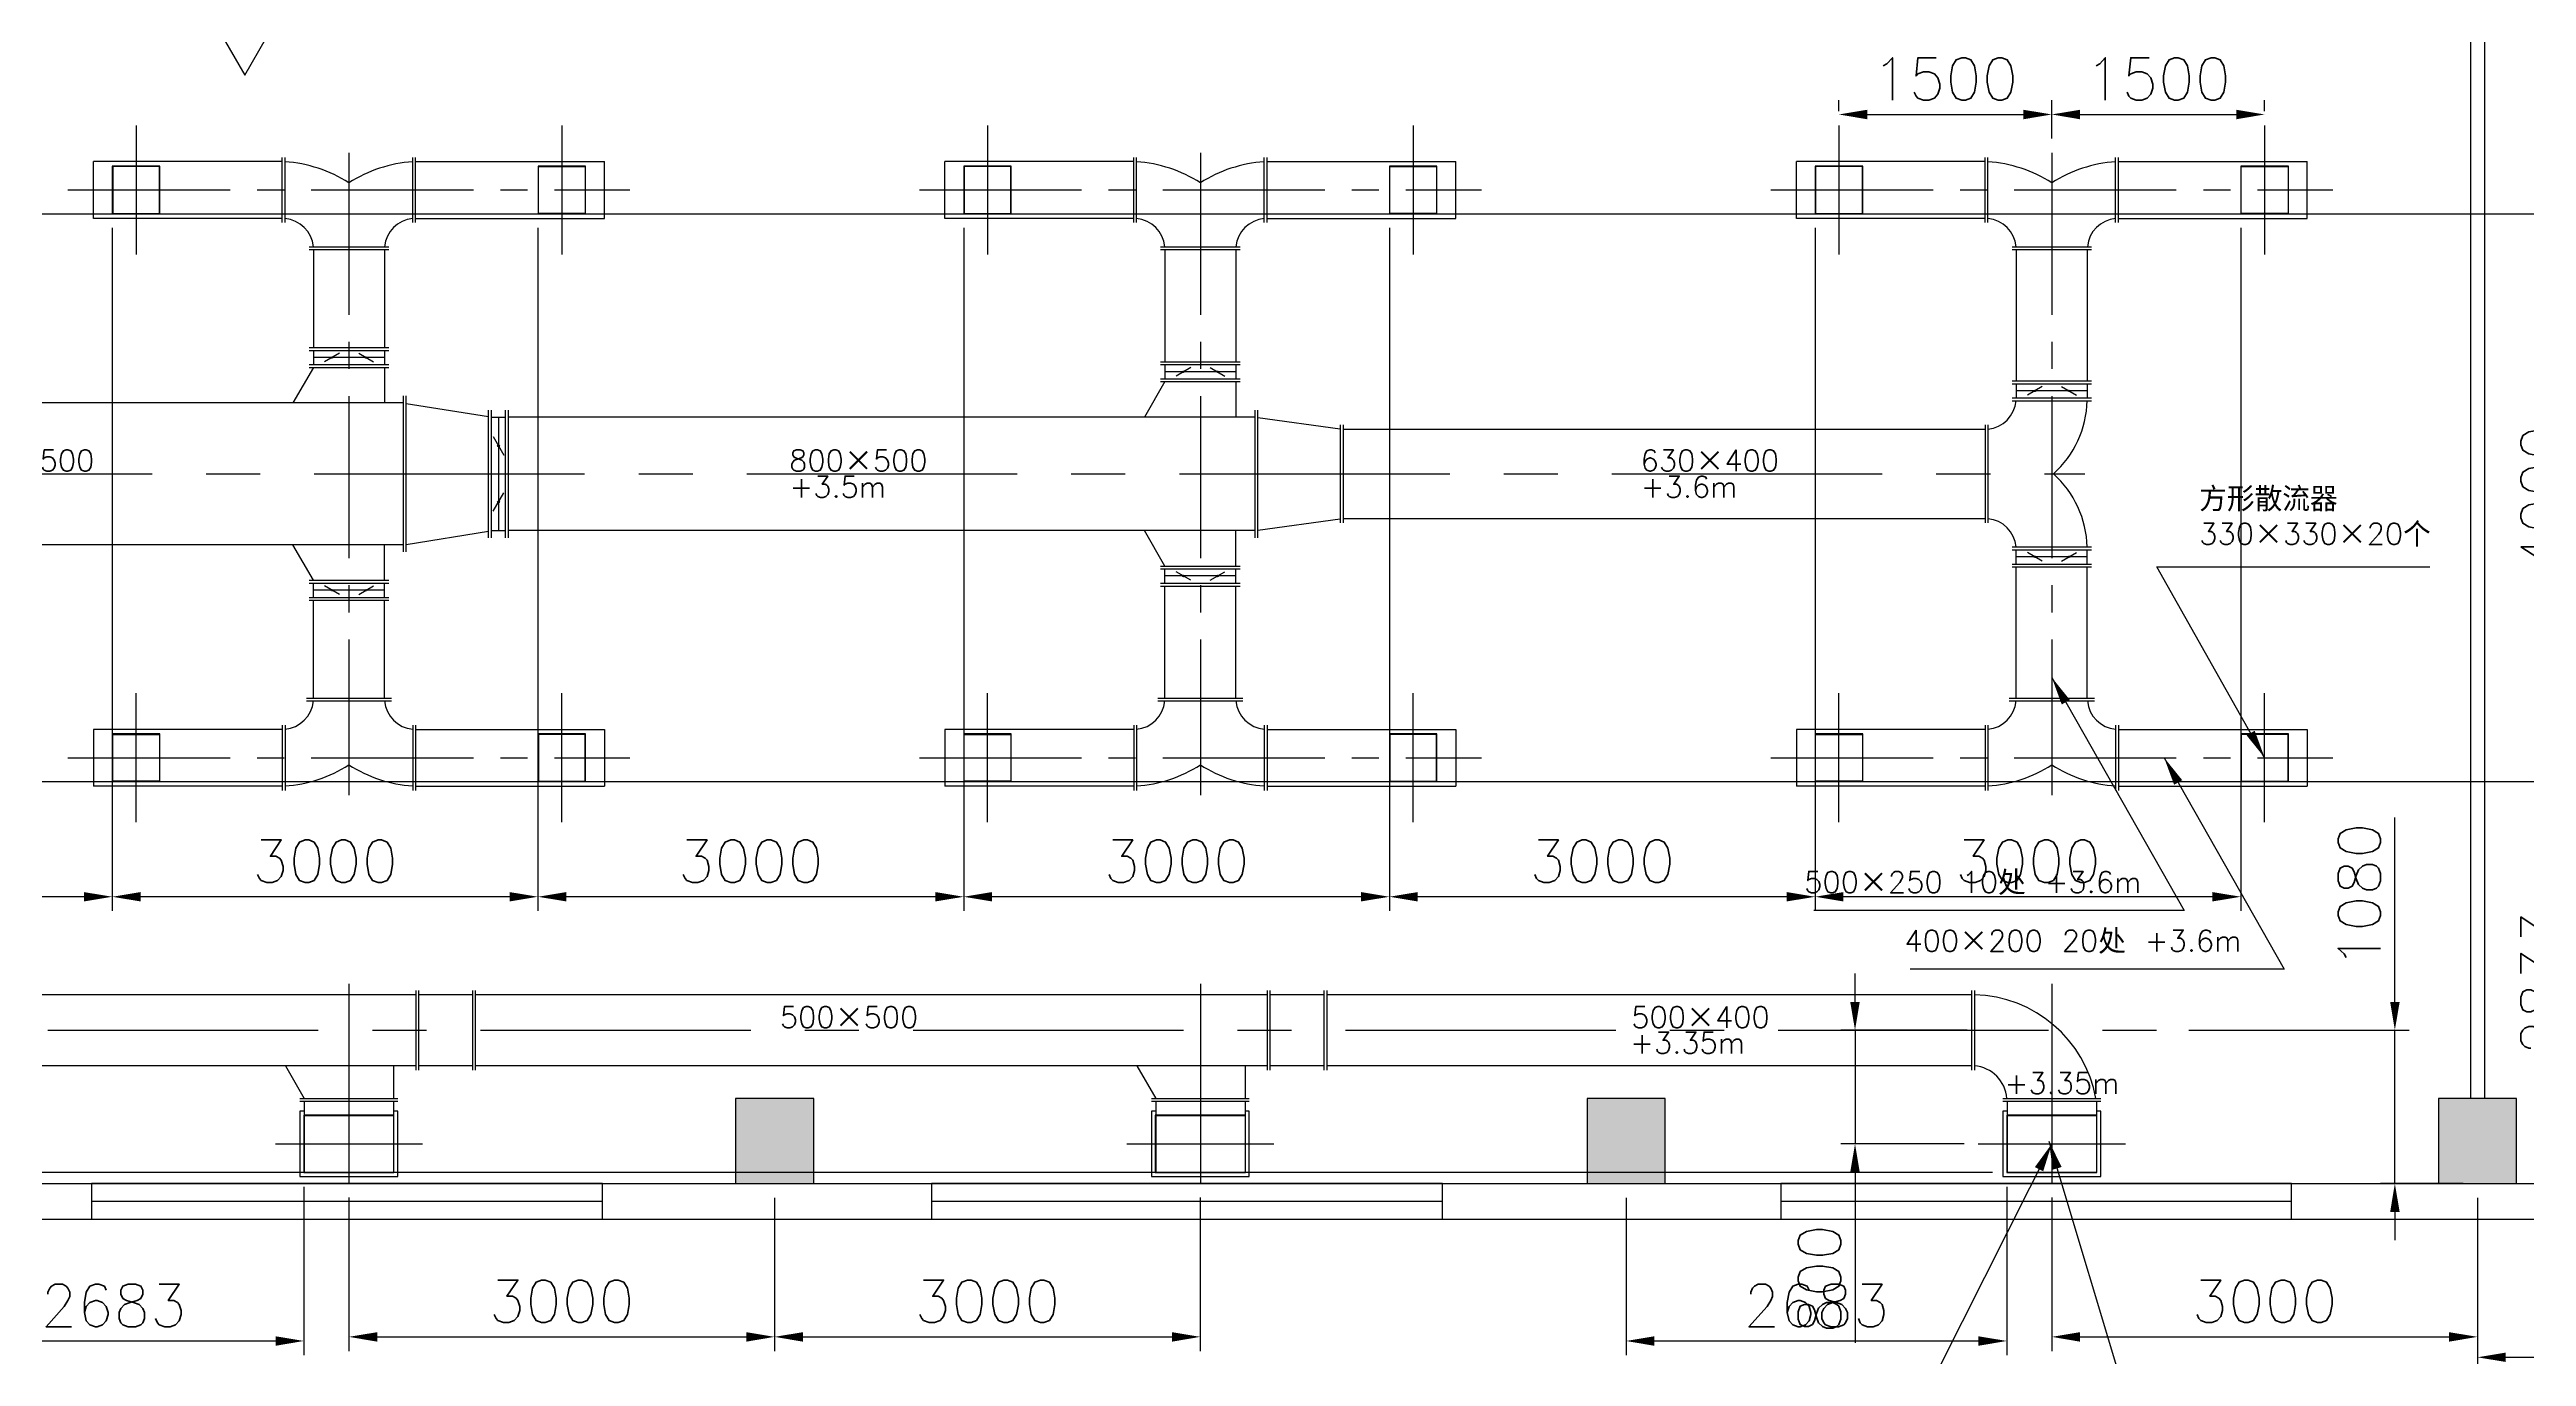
# Model space of a CAD drawing. Extents: x 209403 to 307023, y -44422 to 4539.
# Drawn here: x 226059 to 243513, y -33820 to -24613 of the extents above; entities that cross this region are included whole.
import ezdxf

# ---------------------------------------------------------------- set-up
doc = ezdxf.new("R2010")
doc.units = 0
doc.header["$LTSCALE"] = 60
for name, pattern in [('ACAD_ISO02W100', [15, 12, -3]), ('CENTER', [50.8, 31.75, -6.35, 6.35, -6.35]), ('CENTER2', [28.575, 19.05, -3.175, 3.175, -3.175])]:
    doc.linetypes.add(name, pattern=pattern)
doc.layers.get('0').update_dxf_attribs({"linetype": 'CONTINUOUS'})
doc.layers.get('DEFPOINTS').update_dxf_attribs({"linetype": 'CONTINUOUS'})
for name, color, linetype in [('二层楼面', 7, 'CONTINUOUS'), ('吊顶开孔', 7, 'CONTINUOUS'), ('空调风管', 7, 'CONTINUOUS'), ('边部夹层', 7, 'CONTINUOUS')]:
    doc.layers.add(name, color=color, linetype=linetype)
doc.styles.get("Standard").update_dxf_attribs({"font": 'txt.shx', "height": 300})
doc.styles.add('STYLE4', font='', dxfattribs={"height": 300})
doc.styles.get('STYLE4').set_extended_font_data('SimSun')
doc.dimstyles.get("Standard").update_dxf_attribs({"dimscale": 0, "dimtxt": 2, "dimasz": 200, "dimexe": 100, "dimexo": 100, "dimgap": 100, "dimtad": 1, "dimdec": 0, "dimdsep": 46, "dimtxsty": 'Standard', "dimcen": 0, "dimclrd": 5, "dimclre": 5, "dimclrt": 5, "dimadec": 0, "dimazin": 0, "dimtfac": 1, "dimtdec": 4, "dimtmove": 0, "dimatfit": 0, "dimfxl": 1, "dimtolj": 1, "dimtzin": 0, "dimarcsym": 0})

# ---------------------------------------------------------------- blocks, each defined once
blk = doc.blocks.new('*D2')
at = {"color": 5, "linetype": 'ByBlock', "transparency": 16777216}
for p, q in [((242586, -31322), (242586, -30022)), ((241134, -31522), (242686, -31522)), ((242586, -32602), (242586, -31522)), ((243068, -32602), (242486, -32602)), ((242586, -32802), (242586, -33002))]:
    blk.add_line(p, q, dxfattribs=at)
for points in [[(242553, -31322), (242620, -31322), (242586, -31522)], [(242553, -32802), (242620, -32802), (242586, -32602)]]:
    blk.add_solid(points, dxfattribs=at)
at = {"layer": 'DEFPOINTS', "color": 0, "linetype": 'ByBlock', "transparency": 16777216}
for p in [(241034, -31522), (242586, -31522), (243168, -32602)]:
    blk.add_point(p, dxfattribs=at)
at = {"color": 5, "linetype": 'ByBlock', "transparency": 16777216, "insert": (242336, -30572), "char_height": 300, "attachment_point": 5, "rotation": 90}
blk.add_mtext('\\A1;1080', dxfattribs=at)
blk = doc.blocks.new('*D3')
at = {"color": 5, "linetype": 'ByBlock', "transparency": 16777216}
for p, q in [((238782, -31322), (238782, -31122)), ((239571, -31522), (238682, -31522)), ((238782, -31522), (238782, -32322)), ((239550, -32322), (238682, -32322)), ((238782, -32522), (238782, -33724))]:
    blk.add_line(p, q, dxfattribs=at)
for points in [[(238748, -31322), (238815, -31322), (238782, -31522)], [(238748, -32522), (238815, -32522), (238782, -32322)]]:
    blk.add_solid(points, dxfattribs=at)
at = {"layer": 'DEFPOINTS', "color": 0, "linetype": 'ByBlock', "transparency": 16777216}
for p in [(239671, -31522), (238782, -32322), (239650, -32322)]:
    blk.add_point(p, dxfattribs=at)
at = {"color": 5, "linetype": 'ByBlock', "transparency": 16777216, "insert": (238532, -33274), "char_height": 300, "attachment_point": 5, "rotation": 90}
blk.add_mtext('\\A1;800', dxfattribs=at)
blk = doc.blocks.new('窗3615')
at = {"layer": '二层楼面', "color": 4}
blk.add_line((19203, 115349), (19203, 111749), dxfattribs=at)
blk.add_lwpolyline([(19078, 111749), (19328, 111749), (19328, 115349), (19078, 115349)], close=True, dxfattribs=at)
blk = doc.blocks.new('*D8')
at = {"color": 5, "linetype": 'ByBlock', "transparency": 16777216}
for p, q in [((245668, -31154), (245668, -33926)), ((243168, -32702), (243168, -33926)), ((243368, -33826), (245468, -33826))]:
    blk.add_line(p, q, dxfattribs=at)
for points in [[(243368, -33793), (243368, -33859), (243168, -33826)], [(245468, -33793), (245468, -33859), (245668, -33826)]]:
    blk.add_solid(points, dxfattribs=at)
at = {"layer": 'DEFPOINTS', "color": 0, "linetype": 'ByBlock', "transparency": 16777216}
for p in [(245668, -31054), (243168, -32602), (245668, -33826)]:
    blk.add_point(p, dxfattribs=at)
at = {"color": 5, "linetype": 'ByBlock', "transparency": 16777216, "insert": (244418, -33576), "char_height": 300, "attachment_point": 5}
blk.add_mtext('\\A1;2500', dxfattribs=at)
blk = doc.blocks.new('*D9')
at = {"color": 5, "linetype": 'ByBlock', "transparency": 16777216}
for p, q in [((243268, -20602), (247690, -20602)), ((247590, -20802), (247590, -27402)), ((245983, -27602), (247690, -27602))]:
    blk.add_line(p, q, dxfattribs=at)
for points in [[(247557, -20802), (247623, -20802), (247590, -20602)], [(247557, -27402), (247623, -27402), (247590, -27602)]]:
    blk.add_solid(points, dxfattribs=at)
at = {"layer": 'DEFPOINTS', "color": 0, "linetype": 'ByBlock', "transparency": 16777216}
for p in [(243168, -20602), (245883, -27602), (247590, -27602)]:
    blk.add_point(p, dxfattribs=at)
at = {"color": 5, "linetype": 'ByBlock', "transparency": 16777216, "insert": (247340, -24102), "char_height": 300, "attachment_point": 5, "rotation": 90}
blk.add_mtext('\\A1;7000', dxfattribs=at)
blk = doc.blocks.new('*D20')
at = {"color": 5, "linetype": 'ByBlock', "transparency": 16777216}
for p, q in [((238668, -25048), (238668, -24970)), ((238868, -25070), (239968, -25070)), ((240168, -25239), (240168, -24970))]:
    blk.add_line(p, q, dxfattribs=at)
for points in [[(238868, -25037), (238868, -25104), (238668, -25070)], [(239968, -25037), (239968, -25104), (240168, -25070)]]:
    blk.add_solid(points, dxfattribs=at)
at = {"layer": 'DEFPOINTS', "color": 0, "linetype": 'ByBlock', "transparency": 16777216}
for p in [(240168, -25070), (238668, -25148), (240168, -25339)]:
    blk.add_point(p, dxfattribs=at)
at = {"color": 5, "linetype": 'ByBlock', "transparency": 16777216, "insert": (239418, -24820), "char_height": 300, "attachment_point": 5}
blk.add_mtext('\\A1;1500', dxfattribs=at)
blk = doc.blocks.new('*D21')
at = {"layer": 'DEFPOINTS', "color": 0, "transparency": 16777216}
for p in [(241668, -25070), (241668, -25148), (240168, -25339)]:
    blk.add_point(p, dxfattribs=at)
at = {"layer": '空调风管', "color": 5, "transparency": 16777216}
for p, q in [((240368, -25070), (241468, -25070)), ((241668, -25048), (241668, -24970))]:
    blk.add_line(p, q, dxfattribs=at)
for points in [[(240368, -25037), (240368, -25104), (240168, -25070)], [(241468, -25037), (241468, -25104), (241668, -25070)]]:
    blk.add_solid(points, dxfattribs=at)
at = {"layer": '空调风管', "color": 5, "transparency": 16777216, "insert": (240918, -24820), "char_height": 300, "attachment_point": 5}
blk.add_mtext('\\A1;1500', dxfattribs=at)
blk = doc.blocks.new('*D24')
at = {"color": 5, "linetype": 'ByBlock', "transparency": 16777216}
for p, q in [((216168, -32701), (216168, -33782)), ((219168, -32702), (219168, -33782)), ((216368, -33682), (218968, -33682))]:
    blk.add_line(p, q, dxfattribs=at)
for points in [[(216368, -33649), (216368, -33716), (216168, -33682)], [(218968, -33649), (218968, -33716), (219168, -33682)]]:
    blk.add_solid(points, dxfattribs=at)
at = {"layer": 'DEFPOINTS', "color": 0, "linetype": 'ByBlock', "transparency": 16777216}
for p in [(216168, -32601), (219168, -32602), (219168, -33682)]:
    blk.add_point(p, dxfattribs=at)
at = {"color": 5, "linetype": 'ByBlock', "transparency": 16777216, "insert": (217668, -33432), "char_height": 300, "attachment_point": 5}
blk.add_mtext('\\A1;3000', dxfattribs=at)
blk = doc.blocks.new('*D25')
at = {"layer": 'DEFPOINTS', "color": 0, "transparency": 16777216}
for p in [(231168, -32602), (234168, -32601), (234168, -33682)]:
    blk.add_point(p, dxfattribs=at)
at = {"layer": '空调风管', "color": 5, "transparency": 16777216}
for p, q in [((234168, -32701), (234168, -33782)), ((231368, -33682), (233968, -33682))]:
    blk.add_line(p, q, dxfattribs=at)
for points in [[(231368, -33649), (231368, -33716), (231168, -33682)], [(233968, -33649), (233968, -33716), (234168, -33682)]]:
    blk.add_solid(points, dxfattribs=at)
at = {"layer": '空调风管', "color": 5, "transparency": 16777216, "insert": (232668, -33432), "char_height": 300, "attachment_point": 5}
blk.add_mtext('\\A1;3000', dxfattribs=at)
blk = doc.blocks.new('*D26')
at = {"color": 5, "linetype": 'ByBlock', "transparency": 16777216}
for p, q in [((228168, -32701), (228168, -33782)), ((231168, -32702), (231168, -33782)), ((228368, -33682), (230968, -33682))]:
    blk.add_line(p, q, dxfattribs=at)
for points in [[(228368, -33649), (228368, -33716), (228168, -33682)], [(230968, -33649), (230968, -33716), (231168, -33682)]]:
    blk.add_solid(points, dxfattribs=at)
at = {"layer": 'DEFPOINTS', "color": 0, "linetype": 'ByBlock', "transparency": 16777216}
for p in [(228168, -32601), (231168, -32602), (231168, -33682)]:
    blk.add_point(p, dxfattribs=at)
at = {"color": 5, "linetype": 'ByBlock', "transparency": 16777216, "insert": (229668, -33432), "char_height": 300, "attachment_point": 5}
blk.add_mtext('\\A1;3000', dxfattribs=at)
blk = doc.blocks.new('*D51')
at = {"color": 5, "linetype": 'ByBlock', "transparency": 16777216}
for p, q in [((226483, -25887), (226483, -30699)), ((223483, -29887), (223483, -30699)), ((226283, -30599), (223683, -30599))]:
    blk.add_line(p, q, dxfattribs=at)
for points in [[(223683, -30566), (223683, -30632), (223483, -30599)], [(226283, -30566), (226283, -30632), (226483, -30599)]]:
    blk.add_solid(points, dxfattribs=at)
at = {"layer": 'DEFPOINTS', "color": 0, "linetype": 'ByBlock', "transparency": 16777216}
for p in [(226483, -25787), (223483, -29787), (223483, -30599)]:
    blk.add_point(p, dxfattribs=at)
at = {"color": 5, "linetype": 'ByBlock', "transparency": 16777216, "insert": (224983, -30349), "char_height": 300, "attachment_point": 5}
blk.add_mtext('\\A1;3000', dxfattribs=at)
blk = doc.blocks.new('*D52')
at = {"color": 5, "linetype": 'ByBlock', "transparency": 16777216}
for p, q in [((229483, -25887), (229483, -30699)), ((226483, -29887), (226483, -30699)), ((229283, -30599), (226683, -30599))]:
    blk.add_line(p, q, dxfattribs=at)
for points in [[(226683, -30566), (226683, -30632), (226483, -30599)], [(229283, -30566), (229283, -30632), (229483, -30599)]]:
    blk.add_solid(points, dxfattribs=at)
at = {"layer": 'DEFPOINTS', "color": 0, "linetype": 'ByBlock', "transparency": 16777216}
for p in [(229483, -25787), (226483, -29787), (226483, -30599)]:
    blk.add_point(p, dxfattribs=at)
at = {"color": 5, "linetype": 'ByBlock', "transparency": 16777216, "insert": (227983, -30349), "char_height": 300, "attachment_point": 5}
blk.add_mtext('\\A1;3000', dxfattribs=at)
blk = doc.blocks.new('*D53')
at = {"color": 5, "linetype": 'ByBlock', "transparency": 16777216}
for p, q in [((232483, -25887), (232483, -30699)), ((229483, -29887), (229483, -30699)), ((232283, -30599), (229683, -30599))]:
    blk.add_line(p, q, dxfattribs=at)
for points in [[(229683, -30566), (229683, -30632), (229483, -30599)], [(232283, -30566), (232283, -30632), (232483, -30599)]]:
    blk.add_solid(points, dxfattribs=at)
at = {"layer": 'DEFPOINTS', "color": 0, "linetype": 'ByBlock', "transparency": 16777216}
for p in [(232483, -25787), (229483, -29787), (229483, -30599)]:
    blk.add_point(p, dxfattribs=at)
at = {"color": 5, "linetype": 'ByBlock', "transparency": 16777216, "insert": (230983, -30349), "char_height": 300, "attachment_point": 5}
blk.add_mtext('\\A1;3000', dxfattribs=at)
blk = doc.blocks.new('*D54')
at = {"color": 5, "linetype": 'ByBlock', "transparency": 16777216}
for p, q in [((235483, -25887), (235483, -30699)), ((232483, -29887), (232483, -30699)), ((235283, -30599), (232683, -30599))]:
    blk.add_line(p, q, dxfattribs=at)
for points in [[(232683, -30566), (232683, -30632), (232483, -30599)], [(235283, -30566), (235283, -30632), (235483, -30599)]]:
    blk.add_solid(points, dxfattribs=at)
at = {"layer": 'DEFPOINTS', "color": 0, "linetype": 'ByBlock', "transparency": 16777216}
for p in [(235483, -25787), (232483, -29787), (232483, -30599)]:
    blk.add_point(p, dxfattribs=at)
at = {"color": 5, "linetype": 'ByBlock', "transparency": 16777216, "insert": (233983, -30349), "char_height": 300, "attachment_point": 5}
blk.add_mtext('\\A1;3000', dxfattribs=at)
blk = doc.blocks.new('*D55')
at = {"color": 5, "linetype": 'ByBlock', "transparency": 16777216}
for p, q in [((238483, -25887), (238483, -30699)), ((235483, -29887), (235483, -30699)), ((238283, -30599), (235683, -30599))]:
    blk.add_line(p, q, dxfattribs=at)
for points in [[(235683, -30566), (235683, -30632), (235483, -30599)], [(238283, -30566), (238283, -30632), (238483, -30599)]]:
    blk.add_solid(points, dxfattribs=at)
at = {"layer": 'DEFPOINTS', "color": 0, "linetype": 'ByBlock', "transparency": 16777216}
for p in [(238483, -25787), (235483, -29787), (235483, -30599)]:
    blk.add_point(p, dxfattribs=at)
at = {"color": 5, "linetype": 'ByBlock', "transparency": 16777216, "insert": (236983, -30349), "char_height": 300, "attachment_point": 5}
blk.add_mtext('\\A1;3000', dxfattribs=at)
blk = doc.blocks.new('*D56')
at = {"color": 5, "linetype": 'ByBlock', "transparency": 16777216}
for p, q in [((241483, -25887), (241483, -30699)), ((238483, -29887), (238483, -30699)), ((241283, -30599), (238683, -30599))]:
    blk.add_line(p, q, dxfattribs=at)
for points in [[(238683, -30566), (238683, -30632), (238483, -30599)], [(241283, -30566), (241283, -30632), (241483, -30599)]]:
    blk.add_solid(points, dxfattribs=at)
at = {"layer": 'DEFPOINTS', "color": 0, "linetype": 'ByBlock', "transparency": 16777216}
for p in [(241483, -25787), (238483, -29787), (238483, -30599)]:
    blk.add_point(p, dxfattribs=at)
at = {"color": 5, "linetype": 'ByBlock', "transparency": 16777216, "insert": (239983, -30349), "char_height": 300, "attachment_point": 5}
blk.add_mtext('\\A1;3000', dxfattribs=at)
blk = doc.blocks.new('*D69')
at = {"color": 5, "linetype": 'ByBlock', "transparency": 16777216}
for p, q in [((214601, -29770), (243974, -29770)), ((243874, -32402), (243874, -29970)), ((243268, -32602), (243974, -32602))]:
    blk.add_line(p, q, dxfattribs=at)
for points in [[(243840, -29970), (243907, -29970), (243874, -29770)], [(243840, -32402), (243907, -32402), (243874, -32602)]]:
    blk.add_solid(points, dxfattribs=at)
at = {"layer": 'DEFPOINTS', "color": 0, "linetype": 'ByBlock', "transparency": 16777216}
for p in [(214501, -29770), (243874, -29770), (243168, -32602)]:
    blk.add_point(p, dxfattribs=at)
at = {"color": 5, "linetype": 'ByBlock', "transparency": 16777216, "insert": (243624, -31186), "char_height": 300, "attachment_point": 5, "rotation": 90}
blk.add_mtext('\\A1;2833', dxfattribs=at)
blk = doc.blocks.new('*D70')
at = {"color": 5, "linetype": 'ByBlock', "transparency": 16777216}
for p, q in [((214601, -25770), (243974, -25770)), ((243874, -25970), (243874, -29570))]:
    blk.add_line(p, q, dxfattribs=at)
for points in [[(243840, -25970), (243907, -25970), (243874, -25770)], [(243840, -29570), (243907, -29570), (243874, -29770)]]:
    blk.add_solid(points, dxfattribs=at)
at = {"layer": 'DEFPOINTS', "color": 0, "linetype": 'ByBlock', "transparency": 16777216}
for p in [(214501, -25770), (243874, -29770), (243874, -29770)]:
    blk.add_point(p, dxfattribs=at)
at = {"color": 5, "linetype": 'ByBlock', "transparency": 16777216, "insert": (243624, -27770), "char_height": 300, "attachment_point": 5, "rotation": 90}
blk.add_mtext('\\A1;4000', dxfattribs=at)
blk = doc.blocks.new('*D75')
at = {"color": 5, "linetype": 'ByBlock', "transparency": 16777216}
for p, q in [((214243, -32325), (214243, -31425)), ((213268, -32602), (214343, -32602)), ((239751, -32525), (214143, -32525)), ((214243, -32602), (214243, -32525)), ((214243, -32802), (214243, -33002))]:
    blk.add_line(p, q, dxfattribs=at)
for points in [[(214210, -32325), (214276, -32325), (214243, -32525)], [(214210, -32802), (214276, -32802), (214243, -32602)]]:
    blk.add_solid(points, dxfattribs=at)
at = {"layer": 'DEFPOINTS', "color": 0, "linetype": 'ByBlock', "transparency": 16777216}
for p in [(213168, -32602), (214243, -32525), (239851, -32525)]:
    blk.add_point(p, dxfattribs=at)
at = {"color": 5, "linetype": 'ByBlock', "transparency": 16777216, "insert": (213993, -31775), "char_height": 300, "attachment_point": 5, "rotation": 90}
blk.add_mtext('\\A1;78', dxfattribs=at)
blk = doc.blocks.new('*D77')
at = {"color": 5, "linetype": 'ByBlock', "transparency": 16777216}
for p, q in [((221851, -32625), (221851, -33811)), ((219168, -32702), (219168, -33811)), ((219368, -33711), (221651, -33711))]:
    blk.add_line(p, q, dxfattribs=at)
for points in [[(219368, -33678), (219368, -33745), (219168, -33711)], [(221651, -33678), (221651, -33745), (221851, -33711)]]:
    blk.add_solid(points, dxfattribs=at)
at = {"layer": 'DEFPOINTS', "color": 0, "linetype": 'ByBlock', "transparency": 16777216}
for p in [(219168, -32602), (221851, -32525), (221851, -33711)]:
    blk.add_point(p, dxfattribs=at)
at = {"color": 5, "linetype": 'ByBlock', "transparency": 16777216, "insert": (220510, -33461), "char_height": 300, "attachment_point": 5}
blk.add_mtext('\\A1;2683', dxfattribs=at)
blk = doc.blocks.new('*D78')
at = {"color": 5, "linetype": 'ByBlock', "transparency": 16777216}
for p, q in [((233851, -32625), (233851, -33811)), ((231168, -32702), (231168, -33811)), ((231368, -33711), (233651, -33711))]:
    blk.add_line(p, q, dxfattribs=at)
for points in [[(231368, -33678), (231368, -33745), (231168, -33711)], [(233651, -33678), (233651, -33745), (233851, -33711)]]:
    blk.add_solid(points, dxfattribs=at)
at = {"layer": 'DEFPOINTS', "color": 0, "linetype": 'ByBlock', "transparency": 16777216}
for p in [(231168, -32602), (233851, -32525), (233851, -33711)]:
    blk.add_point(p, dxfattribs=at)
at = {"color": 5, "linetype": 'ByBlock', "transparency": 16777216, "insert": (232510, -33461), "char_height": 300, "attachment_point": 5}
blk.add_mtext('\\A1;2683', dxfattribs=at)
blk = doc.blocks.new('*D79')
at = {"color": 5, "linetype": 'ByBlock', "transparency": 16777216}
for p, q in [((245401, -30770), (244810, -30770)), ((244910, -32402), (244910, -30970)), ((243268, -32602), (245010, -32602))]:
    blk.add_line(p, q, dxfattribs=at)
for points in [[(244877, -30970), (244943, -30970), (244910, -30770)], [(244877, -32402), (244943, -32402), (244910, -32602)]]:
    blk.add_solid(points, dxfattribs=at)
at = {"layer": 'DEFPOINTS', "color": 0, "linetype": 'ByBlock', "transparency": 16777216}
for p in [(244910, -30770), (245501, -30770), (243168, -32602)]:
    blk.add_point(p, dxfattribs=at)
at = {"color": 5, "linetype": 'ByBlock', "transparency": 16777216, "insert": (244660, -31686), "char_height": 300, "attachment_point": 5, "rotation": 90}
blk.add_mtext('\\A1;1833', dxfattribs=at)

msp = doc.modelspace()

# ---------------------------------------------------------------- hatches: boundary and pattern name
at = {"layer": '二层楼面'}
for points in [[(231443.5, -32002.2), (230893.5, -32002.2), (230893.5, -32602.2), (231443.5, -32602.2)], [(237443.5, -32002.2), (236893.5, -32002.2), (236893.5, -32602.2), (237443.5, -32602.2)], [(243443.5, -32002.2), (242893.5, -32002.2), (242893.5, -32602.2), (243443.5, -32602.2)]]:
    msp.add_hatch(color=147, dxfattribs=at).paths.add_polyline_path(points)
at = {"layer": '空调风管'}
h = msp.add_hatch(color=3, dxfattribs=at)
edge = h.paths.add_edge_path()
edge.add_arc((228049.2, -26782.8), 5.08, 0, 360)
h = msp.add_hatch(color=3, dxfattribs=at)
edge = h.paths.add_edge_path()
edge.add_arc((228289.7, -26782.8), 5.08, 0, 360)
h = msp.add_hatch(color=3, dxfattribs=at)
edge = h.paths.add_edge_path()
edge.add_arc((234049.2, -26882.8), 5.08, 0, 360)
h = msp.add_hatch(color=3, dxfattribs=at)
edge = h.paths.add_edge_path()
edge.add_arc((234289.7, -26882.8), 5.08, 0, 360)
h = msp.add_hatch(color=3, dxfattribs=at)
edge = h.paths.add_edge_path()
edge.add_arc((240049.2, -27017.8), 5.08, 0, 360)
h = msp.add_hatch(color=3, dxfattribs=at)
edge = h.paths.add_edge_path()
edge.add_arc((240289.7, -27017.8), 5.08, 0, 360)
h = msp.add_hatch(color=3, dxfattribs=at)
edge = h.paths.add_edge_path()
edge.add_arc((229222, -27404.4), 6.48, 0, 360)
h = msp.add_hatch(color=3, dxfattribs=at)
edge = h.paths.add_edge_path()
edge.add_arc((229222, -27800), 6.48, 0, 360)
h = msp.add_hatch(color=3, dxfattribs=at)
edge = h.paths.add_edge_path()
edge.add_arc((240049.2, -28186.6), 5.08, 0, 360)
h = msp.add_hatch(color=3, dxfattribs=at)
edge = h.paths.add_edge_path()
edge.add_arc((240289.7, -28186.6), 5.08, 0, 360)
h = msp.add_hatch(color=3, dxfattribs=at)
edge = h.paths.add_edge_path()
edge.add_arc((228049.2, -28421.6), 5.08, 0, 360)
h = msp.add_hatch(color=3, dxfattribs=at)
edge = h.paths.add_edge_path()
edge.add_arc((228289.7, -28421.6), 5.08, 0, 360)
h = msp.add_hatch(color=3, dxfattribs=at)
edge = h.paths.add_edge_path()
edge.add_arc((234049.2, -28321.6), 5.08, 0, 360)
h = msp.add_hatch(color=3, dxfattribs=at)
edge = h.paths.add_edge_path()
edge.add_arc((234289.7, -28321.6), 5.08, 0, 360)

# ---------------------------------------------------------------- linework, layer by layer
at = {"layer": '二层楼面'}
for p, q in [((243118.5, -22552.2), (243118.5, -32002.2)), ((243218.5, -22552.2), (243218.5, -32002.2)), ((212893.5, -32602.2), (249443.5, -32602.2)), ((212893.5, -32852.2), (249443.5, -32852.2))]:
    msp.add_line(p, q, dxfattribs=at)
at = {"layer": '二层楼面', "color": 0}
for points in [[(230893.5, -32602.2), (231443.5, -32602.2), (231443.5, -32002.2), (230893.5, -32002.2)], [(236893.5, -32602.2), (237443.5, -32602.2), (237443.5, -32002.2), (236893.5, -32002.2)], [(242893.5, -32602.2), (243443.5, -32602.2), (243443.5, -32002.2), (242893.5, -32002.2)]]:
    msp.add_lwpolyline(points, close=True, dxfattribs=at)
at = {"layer": '吊顶开孔', "color": 1}
for points in [[(226501, -25769.7), (226836, -25769.7), (226836, -25434.7), (226501, -25434.7)], [(229501, -25769.7), (229836, -25769.7), (229836, -25434.7), (229501, -25434.7)], [(232501, -25769.7), (232836, -25769.7), (232836, -25434.7), (232501, -25434.7)], [(235501, -25769.7), (235836, -25769.7), (235836, -25434.7), (235501, -25434.7)], [(238501, -25769.7), (238836, -25769.7), (238836, -25434.7), (238501, -25434.7)], [(241501, -25769.7), (241836, -25769.7), (241836, -25434.7), (241501, -25434.7)], [(226501, -29769.7), (226836, -29769.7), (226836, -29434.7), (226501, -29434.7)], [(229501, -29769.7), (229836, -29769.7), (229836, -29434.7), (229501, -29434.7)], [(232501, -29769.7), (232836, -29769.7), (232836, -29434.7), (232501, -29434.7)], [(235501, -29769.7), (235836, -29769.7), (235836, -29434.7), (235501, -29434.7)], [(238501, -29769.7), (238836, -29769.7), (238836, -29434.7), (238501, -29434.7)], [(241501, -29769.7), (241836, -29769.7), (241836, -29434.7), (241501, -29434.7)], [(227851, -32524.7), (228486, -32524.7), (228486, -32119.7), (227851, -32119.7)], [(233851, -32524.7), (234486, -32524.7), (234486, -32119.7), (233851, -32119.7)], [(239851, -32524.7), (240486, -32524.7), (240486, -32119.7), (239851, -32119.7)]]:
    msp.add_lwpolyline(points, close=True, dxfattribs=at)
at = {"layer": '空调风管', "color": 3, "linetype": 'CENTER'}
for p, q in [((226668.5, -25147.6), (226668.5, -26056.7)), ((229668.5, -25147.6), (229668.5, -26056.7)), ((232668.5, -25147.6), (232668.5, -26056.7)), ((235668.5, -25147.6), (235668.5, -26056.7)), ((238668.5, -25147.6), (238668.5, -26056.7)), ((241668.5, -25147.6), (241668.5, -26056.7)), ((218780.4, -27602.2), (240402, -27602.2)), ((226668.5, -30056.7), (226668.5, -29147.6)), ((229668.5, -30056.7), (229668.5, -29147.6)), ((232668.5, -30056.7), (232668.5, -29147.6)), ((235668.5, -30056.7), (235668.5, -29147.6)), ((238668.5, -30056.7), (238668.5, -29147.6)), ((241668.5, -30056.7), (241668.5, -29147.6)), ((228168.5, -31195.1), (228168.5, -32601.2)), ((234168.5, -31195.1), (234168.5, -32601.2)), ((240168.5, -31195.1), (240168.5, -32601.2)), ((216903.6, -31522.2), (241033.3, -31522.2)), ((227649.9, -32322.2), (228687.1, -32322.2)), ((233649.9, -32322.2), (234687.1, -32322.2)), ((239649.9, -32322.2), (240687.1, -32322.2))]:
    msp.add_line(p, q, dxfattribs=at)
at = {"layer": '空调风管', "color": 3}
for p, q in [((226368.5, -25802.2), (226368.5, -25402.2)), ((227698.5, -25402.2), (226368.5, -25402.2)), ((227698.5, -25832.2), (227698.5, -25372.2)), ((227718.5, -25832.2), (227718.5, -25372.2)), ((228618.5, -25832.2), (228618.5, -25372.2)), ((228638.5, -25832.2), (228638.5, -25372.2)), ((228638.5, -25402.2), (229968.5, -25402.2)), ((229968.5, -25802.2), (229968.5, -25402.2)), ((232368.5, -25802.2), (232368.5, -25402.2)), ((233698.5, -25402.2), (232368.5, -25402.2)), ((233698.5, -25832.2), (233698.5, -25372.2)), ((233718.5, -25832.2), (233718.5, -25372.2)), ((234618.5, -25832.2), (234618.5, -25372.2)), ((234638.5, -25832.2), (234638.5, -25372.2)), ((234638.5, -25402.2), (235968.5, -25402.2)), ((235968.5, -25802.2), (235968.5, -25402.2)), ((238368.5, -25802.2), (238368.5, -25402.2)), ((239698.5, -25402.2), (238368.5, -25402.2)), ((239698.5, -25832.2), (239698.5, -25372.2)), ((239718.5, -25832.2), (239718.5, -25372.2)), ((240618.5, -25832.2), (240618.5, -25372.2)), ((240638.5, -25832.2), (240638.5, -25372.2)), ((240638.5, -25402.2), (241968.5, -25402.2)), ((241968.5, -25802.2), (241968.5, -25402.2)), ((227698.5, -25802.2), (226368.5, -25802.2)), ((228638.5, -25802.2), (229968.5, -25802.2)), ((233698.5, -25802.2), (232368.5, -25802.2)), ((234638.5, -25802.2), (235968.5, -25802.2)), ((239698.5, -25802.2), (238368.5, -25802.2)), ((240638.5, -25802.2), (241968.5, -25802.2)), ((227888.5, -26002.2), (228448.5, -26002.2)), ((233888.5, -26002.2), (234448.5, -26002.2)), ((239888.5, -26002.2), (240448.5, -26002.2)), ((227888.5, -26022.2), (228448.5, -26022.2)), ((227918.5, -26022.2), (227918.5, -26712.2)), ((228418.5, -26022.2), (228418.5, -26712.2)), ((233888.5, -26022.2), (234448.5, -26022.2)), ((233918.5, -26022.2), (233918.5, -26812.2)), ((234418.5, -26022.2), (234418.5, -26812.2)), ((239888.5, -26022.2), (240448.5, -26022.2)), ((239918.5, -26022.2), (239918.5, -26947.2)), ((240418.5, -26022.2), (240418.5, -26947.2)), ((227918.5, -26852.2), (227774.1, -27102.2)), ((227888.5, -26712.2), (228448.5, -26712.2)), ((227888.5, -26732.2), (228448.5, -26732.2)), ((227888.5, -26832.2), (228448.5, -26832.2)), ((227888.5, -26852.2), (228448.5, -26852.2)), ((227918.5, -26732.2), (227918.5, -26832.2)), ((228419.4, -26782.8), (227919.4, -26782.8)), ((228101.2, -26752.8), (227997.2, -26812.8)), ((228237.7, -26752.8), (228341.7, -26812.8)), ((228418.5, -26732.2), (228418.5, -26832.2)), ((228418.5, -26852.2), (228418.5, -27102.2)), ((233888.5, -26812.2), (234448.5, -26812.2)), ((233888.5, -26832.2), (234448.5, -26832.2)), ((233918.5, -26832.2), (233918.5, -26932.2)), ((234101.2, -26852.8), (233997.2, -26912.8)), ((234237.7, -26852.8), (234341.7, -26912.8)), ((234418.5, -26832.2), (234418.5, -26932.2)), ((228552, -28152.2), (228552, -27052.2)), ((228572, -28152.2), (228572, -27052.2)), ((233918.5, -26952.2), (233774.1, -27202.2)), ((233888.5, -26932.2), (234448.5, -26932.2)), ((233888.5, -26952.2), (234448.5, -26952.2)), ((234419.4, -26882.8), (233919.4, -26882.8)), ((234418.5, -26952.2), (234418.5, -27202.2)), ((239888.5, -26947.2), (240448.5, -26947.2)), ((239888.5, -26967.2), (240448.5, -26967.2)), ((239918.5, -26967.2), (239918.5, -27067.2)), ((240419.4, -27017.8), (239919.4, -27017.8)), ((240101.2, -26987.8), (239997.2, -27047.8)), ((240237.7, -26987.8), (240341.7, -27047.8)), ((240418.5, -26967.2), (240418.5, -27067.2)), ((228552, -27102.2), (223297.2, -27102.2)), ((228572, -27105.4), (229152, -27199)), ((229152, -28052.2), (229152, -27152.2)), ((229172, -28052.2), (229172, -27152.2)), ((229172, -27202.2), (229272, -27202.2)), ((229222, -27202.2), (229222, -28002.2)), ((229272, -28052.2), (229272, -27152.2)), ((229292, -28052.2), (229292, -27152.2)), ((234553.9, -27202.2), (229292, -27202.2)), ((234553.9, -28052.2), (234553.9, -27152.2)), ((234573.9, -28052.2), (234573.9, -27152.2)), ((234573.9, -27204.9), (235153.9, -27284.4)), ((239888.5, -27067.2), (240448.5, -27067.2)), ((239888.5, -27087.2), (240448.5, -27087.2)), ((229184.5, -27339.4), (229259.5, -27469.3)), ((235153.9, -27257.2), (235153.9, -27947.2)), ((235173.9, -27257.2), (235173.9, -27947.2)), ((235173.9, -27287.2), (239698.5, -27287.2)), ((239698.5, -27257.2), (239698.5, -27947.2)), ((239718.5, -27257.2), (239718.5, -27947.2)), ((229184.5, -27865), (229259.5, -27735.1)), ((234573.9, -27999.4), (235153.9, -27919.9)), ((235173.9, -27917.2), (239698.5, -27917.2)), ((228552, -28102.2), (223297.2, -28102.2)), ((227918.5, -28352.2), (227774.1, -28102.2)), ((228418.5, -28352.2), (228418.5, -28102.2)), ((228572, -28099), (229152, -28005.4)), ((229172, -28002.2), (229272, -28002.2)), ((234553.9, -28002.2), (229292, -28002.2)), ((233918.5, -28252.2), (233774.1, -28002.2)), ((234418.5, -28252.2), (234418.5, -28002.2)), ((233888.5, -28252.2), (234448.5, -28252.2)), ((233888.5, -28272.2), (234448.5, -28272.2)), ((233918.5, -28372.2), (233918.5, -28272.2)), ((234418.5, -28372.2), (234418.5, -28272.2)), ((239888.5, -28117.2), (240448.5, -28117.2)), ((239888.5, -28137.2), (240448.5, -28137.2)), ((239888.5, -28237.2), (240448.5, -28237.2)), ((239888.5, -28257.2), (240448.5, -28257.2)), ((239918.5, -28237.2), (239918.5, -28137.2)), ((239918.5, -29182.2), (239918.5, -28257.2)), ((240419.4, -28186.6), (239919.4, -28186.6)), ((240101.2, -28216.6), (239997.2, -28156.6)), ((240237.7, -28216.6), (240341.7, -28156.6)), ((240418.5, -28237.2), (240418.5, -28137.2)), ((240418.5, -29182.2), (240418.5, -28257.2)), ((227888.5, -28352.2), (228448.5, -28352.2)), ((227888.5, -28372.2), (228448.5, -28372.2)), ((227918.5, -28472.2), (227918.5, -28372.2)), ((228419.4, -28421.6), (227919.4, -28421.6)), ((228101.2, -28451.6), (227997.2, -28391.6)), ((228237.7, -28451.6), (228341.7, -28391.6)), ((228418.5, -28472.2), (228418.5, -28372.2)), ((233888.5, -28372.2), (234448.5, -28372.2)), ((233888.5, -28392.2), (234448.5, -28392.2)), ((233918.5, -29182.2), (233918.5, -28392.2)), ((234419.4, -28321.6), (233919.4, -28321.6)), ((234101.2, -28351.6), (233997.2, -28291.6)), ((234237.7, -28351.6), (234341.7, -28291.6)), ((234418.5, -29182.2), (234418.5, -28392.2)), ((227888.5, -28472.2), (228448.5, -28472.2)), ((227888.5, -28492.2), (228448.5, -28492.2)), ((227918.5, -29182.2), (227918.5, -28492.2)), ((228418.5, -29182.2), (228418.5, -28492.2)), ((227868.5, -29182.2), (228468.5, -29182.2)), ((227868.5, -29202.2), (228468.5, -29202.2)), ((233868.5, -29182.2), (234468.5, -29182.2)), ((233868.5, -29202.2), (234468.5, -29202.2)), ((239868.5, -29182.2), (240468.5, -29182.2)), ((239868.5, -29202.2), (240468.5, -29202.2)), ((226368.5, -29402.2), (226368.5, -29802.2)), ((227698.5, -29402.2), (226368.5, -29402.2)), ((227698.5, -29372.2), (227698.5, -29832.2)), ((227718.5, -29372.2), (227718.5, -29832.2)), ((228618.5, -29372.2), (228618.5, -29832.2)), ((228638.5, -29372.2), (228638.5, -29832.2)), ((228638.5, -29402.2), (229968.5, -29402.2)), ((229968.5, -29402.2), (229968.5, -29802.2)), ((233698.5, -29402.2), (232368.5, -29402.2)), ((232368.5, -29402.2), (232368.5, -29802.2)), ((233698.5, -29372.2), (233698.5, -29832.2)), ((233718.5, -29372.2), (233718.5, -29832.2)), ((234618.5, -29372.2), (234618.5, -29832.2)), ((234638.5, -29372.2), (234638.5, -29832.2)), ((234638.5, -29402.2), (235968.5, -29402.2)), ((235968.5, -29402.2), (235968.5, -29802.2)), ((239698.5, -29402.2), (238368.5, -29402.2)), ((238368.5, -29402.2), (238368.5, -29802.2)), ((239698.5, -29372.2), (239698.5, -29832.2)), ((239718.5, -29372.2), (239718.5, -29832.2)), ((240618.5, -29372.2), (240618.5, -29832.2)), ((240638.5, -29372.2), (240638.5, -29832.2)), ((240638.5, -29402.2), (241968.5, -29402.2)), ((241968.5, -29402.2), (241968.5, -29802.2)), ((227698.5, -29802.2), (226368.5, -29802.2)), ((228638.5, -29802.2), (229968.5, -29802.2)), ((233698.5, -29802.2), (232368.5, -29802.2)), ((234638.5, -29802.2), (235968.5, -29802.2)), ((239698.5, -29802.2), (238368.5, -29802.2)), ((240638.5, -29802.2), (241968.5, -29802.2)), ((228638.9, -31242.2), (228638.9, -31802.2)), ((228658.9, -31242.2), (228658.9, -31802.2)), ((229038.9, -31242.2), (229038.9, -31802.2)), ((229058.9, -31242.2), (229058.9, -31802.2)), ((234638.9, -31242.2), (234638.9, -31802.2)), ((234658.9, -31242.2), (234658.9, -31802.2)), ((235038.9, -31242.2), (235038.9, -31802.2)), ((235058.9, -31242.2), (235058.9, -31802.2)), ((239603.5, -31242.2), (239603.5, -31802.2)), ((239623.5, -31242.2), (239623.5, -31802.2)), ((228638.9, -31272.2), (223058.9, -31272.2)), ((229038.9, -31272.2), (228658.9, -31272.2)), ((234638.9, -31272.2), (229058.9, -31272.2)), ((235038.9, -31272.2), (234658.9, -31272.2)), ((239603.5, -31272.2), (235058.9, -31272.2)), ((228638.9, -31772.2), (223058.9, -31772.2)), ((227720.7, -31772.2), (227853.5, -32002.2)), ((228483.5, -31772.2), (228483.5, -32002.2)), ((229038.9, -31772.2), (228658.9, -31772.2)), ((234638.9, -31772.2), (229058.9, -31772.2)), ((233720.7, -31772.2), (233853.5, -32002.2)), ((234483.5, -31772.2), (234483.5, -32002.2)), ((235038.9, -31772.2), (234658.9, -31772.2)), ((239603.5, -31772.2), (235058.9, -31772.2)), ((227823.5, -32002.2), (228513.5, -32002.2)), ((227823.5, -32022.2), (228513.5, -32022.2)), ((227853.5, -32022.2), (227853.5, -32522.2)), ((228483.5, -32022.2), (228483.5, -32522.2)), ((233823.5, -32002.2), (234513.5, -32002.2)), ((233823.5, -32022.2), (234513.5, -32022.2)), ((233853.5, -32022.2), (233853.5, -32522.2)), ((234483.5, -32022.2), (234483.5, -32522.2)), ((239823.5, -32002.2), (240513.5, -32002.2)), ((239823.5, -32022.2), (240513.5, -32022.2)), ((239853.5, -32022.2), (239853.5, -32522.2)), ((240483.5, -32022.2), (240483.5, -32522.2)), ((227853.5, -32522.2), (228483.5, -32522.2)), ((233853.5, -32522.2), (234483.5, -32522.2)), ((239853.5, -32522.2), (240483.5, -32522.2))]:
    msp.add_line(p, q, dxfattribs=at)
at = {"layer": '空调风管', "color": 3, "linetype": 'CENTER2'}
for p, q in [((228168.5, -25339.3), (228168.5, -29865)), ((234168.5, -25339.3), (234168.5, -29865)), ((240168.5, -25339.3), (240168.5, -29865)), ((226188.5, -25602.2), (230148.5, -25602.2)), ((232188.5, -25602.2), (236148.5, -25602.2)), ((238188.5, -25602.2), (242148.5, -25602.2)), ((226188.5, -29602.2), (230148.5, -29602.2)), ((232188.5, -29602.2), (236148.5, -29602.2)), ((238188.5, -29602.2), (242148.5, -29602.2))]:
    msp.add_line(p, q, dxfattribs=at)
at = {"layer": '空调风管', "color": 3, "linetype": 'ACAD_ISO02W100'}
for p, q in [((227853.5, -32122.2), (228483.5, -32122.2)), ((233853.5, -32122.2), (234483.5, -32122.2)), ((239853.5, -32122.2), (240483.5, -32122.2))]:
    msp.add_line(p, q, dxfattribs=at)
at = {"layer": '空调风管', "color": 3}
for points in [[(226503.5, -25767.2), (226833.5, -25767.2), (226833.5, -25437.2), (226503.5, -25437.2)], [(229833.5, -25767.2), (229503.5, -25767.2), (229503.5, -25437.2), (229833.5, -25437.2)], [(232503.5, -25767.2), (232833.5, -25767.2), (232833.5, -25437.2), (232503.5, -25437.2)], [(235833.5, -25767.2), (235503.5, -25767.2), (235503.5, -25437.2), (235833.5, -25437.2)], [(238503.5, -25767.2), (238833.5, -25767.2), (238833.5, -25437.2), (238503.5, -25437.2)], [(241833.5, -25767.2), (241503.5, -25767.2), (241503.5, -25437.2), (241833.5, -25437.2)], [(226503.5, -29437.2), (226833.5, -29437.2), (226833.5, -29767.2), (226503.5, -29767.2)], [(229833.5, -29437.2), (229503.5, -29437.2), (229503.5, -29767.2), (229833.5, -29767.2)], [(232503.5, -29437.2), (232833.5, -29437.2), (232833.5, -29767.2), (232503.5, -29767.2)], [(235833.5, -29437.2), (235503.5, -29437.2), (235503.5, -29767.2), (235833.5, -29767.2)], [(238503.5, -29437.2), (238833.5, -29437.2), (238833.5, -29767.2), (238503.5, -29767.2)], [(241833.5, -29437.2), (241503.5, -29437.2), (241503.5, -29767.2), (241833.5, -29767.2)]]:
    msp.add_lwpolyline(points, close=True, dxfattribs=at)
for points in [[(227853.5, -32092.2), (227823.5, -32092.2), (227823.5, -32552.2), (228513.5, -32552.2), (228513.5, -32092.2), (228483.5, -32092.2)], [(233853.5, -32092.2), (233823.5, -32092.2), (233823.5, -32552.2), (234513.5, -32552.2), (234513.5, -32092.2), (234483.5, -32092.2)], [(239853.5, -32092.2), (239823.5, -32092.2), (239823.5, -32552.2), (240513.5, -32552.2), (240513.5, -32092.2), (240483.5, -32092.2)]]:
    msp.add_lwpolyline(points, dxfattribs=at)
for centre, radius in [((228049.2, -26782.8), 5.08), ((228289.7, -26782.8), 5.08), ((234049.2, -26882.8), 5.08), ((234289.7, -26882.8), 5.08), ((240049.2, -27017.8), 5.08), ((240289.7, -27017.8), 5.08), ((229222, -27404.4), 6.48), ((229222, -27800), 6.48), ((240049.2, -28186.6), 5.08), ((240289.7, -28186.6), 5.08), ((228049.2, -28421.6), 5.08), ((228289.7, -28421.6), 5.08), ((234049.2, -28321.6), 5.08), ((234289.7, -28321.6), 5.08)]:
    msp.add_circle(centre, radius, dxfattribs=at)
for centre, radius, start, end in [((227652.5, -26362.2), 961.1, 57.53144, 86.0661), ((228684.4, -26362.2), 961.1, 93.9339, 122.46856), ((233652.5, -26362.2), 961.1, 57.53144, 86.0661), ((234684.4, -26362.2), 961.1, 93.9339, 122.46856), ((239652.5, -26362.2), 961.1, 57.53144, 86.0661), ((240684.4, -26362.2), 961.1, 93.9339, 122.46856), ((227698.5, -26022.2), 220, 5.21591, 84.78409), ((228638.5, -26022.2), 220, 95.21591, 174.78409), ((233698.5, -26022.2), 220, 5.21591, 84.78409), ((234638.5, -26022.2), 220, 95.21591, 174.78409), ((239698.5, -26022.2), 220, 5.21591, 84.78409), ((240638.5, -26022.2), 220, 95.21591, 174.78409), ((239698.5, -27067.2), 220, 275.21591, 354.78409), ((239698.5, -27067.2), 720, 312.00764, 358.40825), ((239698.5, -28137.2), 720, 1.59175, 47.99236), ((239698.5, -28137.2), 220, 5.21591, 84.78409), ((227698.5, -29182.2), 220, 275.21591, 354.78409), ((228638.5, -29182.2), 220, 185.21591, 264.78409), ((233698.5, -29182.2), 220, 275.21591, 354.78409), ((234638.5, -29182.2), 220, 185.21591, 264.78409), ((239698.5, -29182.2), 220, 275.21591, 354.78409), ((240638.5, -29182.2), 220, 185.21591, 264.78409), ((227652.5, -28842.2), 961.1, 273.9339, 302.46856), ((228684.4, -28842.2), 961.1, 237.53144, 266.0661), ((233652.5, -28842.2), 961.1, 273.9339, 302.46856), ((234684.4, -28842.2), 961.1, 237.53144, 266.0661), ((239652.5, -28842.2), 961.1, 273.9339, 302.46856), ((240684.4, -28842.2), 961.1, 237.53144, 266.0661), ((239602.9, -32164.1), 891.9, 10.45865, 88.68022), ((239603.5, -32022.2), 250, 4.58857, 85.41143)]:
    msp.add_arc(centre, radius, start, end, dxfattribs=at)
at = {"layer": '边部夹层'}
msp.add_lwpolyline([(227433.7, -24793.7), (227695.8, -24339.7), (227171.5, -24339.7)], close=True, dxfattribs=at)

# ---------------------------------------------------------------- block references
at = {"layer": '二层楼面', "color": 4, "rotation": 90}
for p in [(341703.3, -51929.8), (347623.9, -51929.8), (353607.5, -51929.8)]:
    msp.add_blockref('窗3615', p, dxfattribs=at)

# ---------------------------------------------------------------- texts
at = {"layer": '空调风管', "color": 3, "char_height": 150, "attachment_point": 1, "style": 'STYLE4'}
for s, insert, width in [('\\Ftxt.shx;1000\\fTxt|b0|i0|c134|p2;×\\Ftxt.shx;500', (225270.7, -27433.2), 1647.5), ('\\Ftxt.shx;800\\fTxt|b0|i0|c134|p2;×\\Ftxt.shx;500', (231270.7, -27433.2), 1647.5), ('\\Ftxt.shx;630\\fTxt|b0|i0|c134|p2;×\\Ftxt.shx;400', (237270.7, -27433.2), 1647.5), ('\\Ftxt.shx;+3.5m', (231273, -27618.2), 994.5), ('\\Ftxt.shx;+3.6m', (237273, -27618.2), 994.5), ('\\Ftxt.shx;500\\fTxt|b0|i0|c134|p2;×\\Ftxt.shx;500', (231205.3, -31355.2), 1647.5), ('\\Ftxt.shx;500\\fTxt|b0|i0|c134|p2;×\\Ftxt.shx;400', (237205.3, -31355.2), 1647.5), ('\\Ftxt.shx;+3.35m', (237197.8, -31534.9), 994.5), ('\\Ftxt.shx;+3.35m', (239836.4, -31819.7), 994.5)]:
    msp.add_mtext(s, dxfattribs=dict(at, insert=insert, width=width))
at = {"layer": '空调风管', "color": 5, "char_height": 150}
for s, insert, attachment_point in [('\\fTxt|b0|i0|c134|p2;\\C3;方形散流器\\P\\Ftxt.shx;330\\fTxt|b0|i0|c134|p2;×\\Ftxt.shx;330\\fTxt|b0|i0|c134|p2;×\\Ftxt.shx;20\\fTxt|b0|i0|c134|p2;个', (241207.7, -27908), 4), ('\\C3;500\\fTxt|b0|i0|c134|p2;×\\Ftxt.shx;250 10\\fTxt|b0|i0|c134|p2;处\\Ftxt.shx; +3.6m', (240800.4, -30486.3), 6), ('\\C3;400\\fTxt|b0|i0|c134|p2;×\\Ftxt.shx;200 20\\fTxt|b0|i0|c134|p2;处\\Ftxt.shx; +3.6m', (241506.1, -30899.6), 6)]:
    msp.add_mtext(s, dxfattribs=dict(at, insert=insert, attachment_point=attachment_point))

# ---------------------------------------------------------------- dimensions: what is measured, and where the dimension line sits
at = {"layer": '吊顶开孔', "color": 1}
for base, p1, p2, picture, middle in [((243873.7, -29769.7), (214501, -25769.7), (243873.7, -29769.7), '*D70', (243623.7, -27769.7)), ((243873.6840417, -29769.6856131), (243168.4776833, -32602.1856131), (214500.9776833, -29769.6856131), '*D69', (243623.6840417, -31185.9356131)), ((244909.8876099, -30769.6856131), (243168.4776833, -32602.1856131), (245500.9776833, -30769.6856131), '*D79', (244659.8876099, -31685.9356131)), ((214243.0471017, -32524.6856131), (213168.4776833, -32602.1856131), (239850.9776833, -32524.6856131), '*D75', (213993.0471017, -31774.6856131))]:
    dim = msp.add_linear_dim(base=base, p1=p1, p2=p2, angle=90, dimstyle='Standard', override={"dimscale": 1}, dxfattribs=at)
    dim.commit()
    dim.dimension.update_dxf_attribs({"geometry": picture, "text_midpoint": middle})
for base, p1, p2, picture, middle, set_off in [((223501, -30581.4), (226501, -25769.7), (223501, -29769.7), '*D51', (225001, -30331.4), (17.5, 17.5)), ((226501, -30581.4), (229501, -25769.7), (226501, -29769.7), '*D52', (228001, -30331.4), (17.5, 17.5)), ((229501, -30581.4), (232501, -25769.7), (229501, -29769.7), '*D53', (231001, -30331.4), (17.5, 17.5)), ((232501, -30581.4), (235501, -25769.7), (232501, -29769.7), '*D54', (234001, -30331.4), (17.5, 17.5)), ((235501, -30581.4), (238501, -25769.7), (235501, -29769.7), '*D55', (237001, -30331.4), (17.5, 17.5)), ((238501, -30581.4), (241501, -25769.7), (238501, -29769.7), '*D56', (240001, -30331.4), (17.5, 17.5)), ((227850.9776833, -33711.472189), (225168.4776833, -32602.1856131), (227850.9776833, -32524.6856131), '*D77', (226509.7276833, -33461.472189), (6000, 0)), ((239850.9776833, -33711.472189), (237168.4776833, -32602.1856131), (239850.9776833, -32524.6856131), '*D78', (238509.7276833, -33461.472189), (6000, 0))]:
    dim = msp.add_linear_dim(base=base, p1=p1, p2=p2, dimstyle='Standard', override={"dimscale": 1}, dxfattribs=at)
    dim.commit()
    dim.dimension.update_dxf_attribs({"geometry": picture, "text_midpoint": middle, "insert": set_off})
at = {"layer": '空调风管', "color": 3}
for base, p1, p2, picture, middle in [((247589.9, -27602.2), (243168.5, -20602.2), (245883.1, -27602.2), '*D9', (247339.9, -24102.2)), ((242586.2, -31522.2), (243168.5, -32602.2), (241033.6, -31522.2), '*D2', (242336.2, -30572.2))]:
    dim = msp.add_linear_dim(base=base, p1=p1, p2=p2, angle=90, dimstyle='Standard', override={"dimscale": 1}, dxfattribs=at)
    dim.commit()
    dim.dimension.update_dxf_attribs({"geometry": picture, "text_midpoint": middle})
for base, p1, p2, override, picture, middle in [((240168.5, -25070.4), (238668.5, -25147.6), (240168.5, -25339.3), {"dimscale": 1}, '*D20', (239418.5, -24820.4)), ((241668.5, -25070.4), (240168.5, -25339.3), (241668.5, -25147.6), {"dimscale": 1, "dimse1": 1, "dimtmove": 1, "dimatfit": 3}, '*D21', (240918.5, -24820.4)), ((245668.5, -33826), (243168.5, -32602.2), (245668.5, -31053.6), {"dimscale": 1}, '*D8', (244418.5, -33576)), ((234168.5, -33682.4), (231168.5, -32602.2), (234168.5, -32601.2), {"dimscale": 1, "dimse1": 1, "dimtmove": 1, "dimatfit": 3}, '*D25', (232668.5, -33432.4))]:
    dim = msp.add_linear_dim(base=base, p1=p1, p2=p2, dimstyle='Standard', override=override, dxfattribs=at)
    dim.commit()
    dim.dimension.update_dxf_attribs({"geometry": picture, "text_midpoint": middle})
dim = msp.add_linear_dim(base=(238781.5, -32322.2), p1=(239671.4, -31522.2), p2=(239649.9, -32322.2), angle=90, dimstyle='Standard', override={"dimscale": 1}, dxfattribs=at)
dim.commit()
dim.dimension.update_dxf_attribs({"geometry": '*D3', "text_midpoint": (238781.5, -33273.7), "dimtype": 128})
for base, p1, p2, picture, middle in [((231168.5, -33682.4), (228168.5, -32601.2), (231168.5, -32602.2), '*D24', (229668.5, -33432.4)), ((243168.5, -33682.4), (240168.5, -32601.2), (243168.5, -32602.2), '*D26', (241668.5, -33432.4))]:
    dim = msp.add_linear_dim(base=base, p1=p1, p2=p2, dimstyle='Standard', override={"dimscale": 1}, dxfattribs=at)
    dim.commit()
    dim.dimension.update_dxf_attribs({"geometry": picture, "text_midpoint": middle, "insert": (12000, 0)})

# ---------------------------------------------------------------- leaders
at = {"layer": '吊顶开孔', "color": 5, "annotation_type": 0, "has_hookline": 1, "hookline_direction": 0, "text_width": 1830.2}
msp.add_leader([(240148.7, -32303.3), (240709.7, -34173.4), (240909.7, -34173.4)], dimstyle='Standard', override={"dimscale": 1}, dxfattribs=at)
at = {"layer": '空调风管', "color": 5, "annotation_type": 0, "has_hookline": 1}
for points, override, hookline_direction, text_width in [([(241668.5, -29602.2), (240907.7, -28258), (241107.7, -28258)], {"dimscale": 1, "dimse1": 1}, 0, 1625.1), ([(240168.5, -29036.7), (241100.4, -30679.2), (240900.4, -30679.2)], {"dimscale": 1, "dimse1": 1}, 1, 2309.5), ([(240960.4, -29602.2), (241806.1, -31092.5), (241606.1, -31092.5)], {"dimscale": 1, "dimse1": 1}, 1, 2334.5), ([(240168.5, -32322.2), (239379.6, -33889.7), (239108.4, -34459.5), (239308.4, -34459.5)], {"dimscale": 1}, 0, 1818.6)]:
    msp.add_leader(points, dimstyle='Standard', override=override, dxfattribs=dict(at, hookline_direction=hookline_direction, text_width=text_width))

doc.saveas('drawing.dxf')
